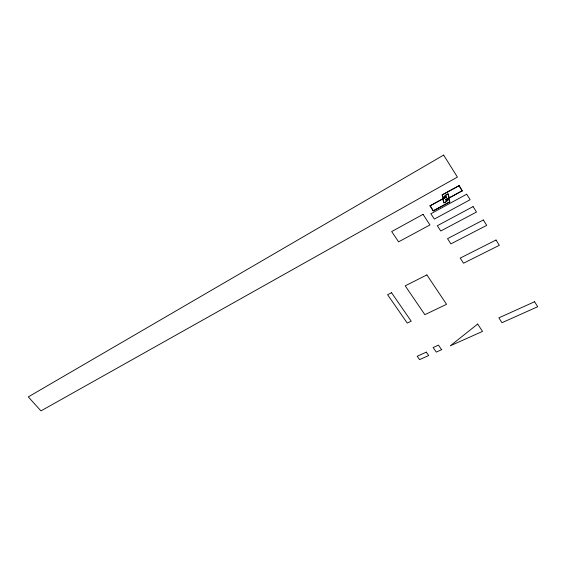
<?xml version="1.0" encoding="UTF-8"?>
<svg xmlns="http://www.w3.org/2000/svg" width="566" height="566" viewBox="0 0 566 566"><rect width="100%" height="100%" fill="white"/><g stroke="black" fill="none" stroke-linecap="round" stroke-linejoin="round"><path stroke-width="0.85" d="M448.046 193.876L445.414 195.482L448.046 193.876L449.206 198.008L462.259 190.77L459.076 185.591L442.202 194.796L443.454 198.871L446.27 197.166L445.874 196.522L444.515 197.612L444.126 196.692L444.515 197.612M462.21 190.975L459.076 185.591M446.496 201.496L443.928 202.883L442.768 198.779L430.033 205.861L433.202 210.877L449.751 201.984L448.513 197.916L445.69 199.621L446.086 200.258L447.444 199.175C449.064 200.845 445.187 199.593 446.85 201.475L444.013 202.833M449.206 198.008L448.06 194.209M449.751 201.984L448.513 197.916M446.772 201.347L446.425 200.505M447.833 200.095L447.444 199.175M446.086 200.258L445.746 199.409M444.402 196.536L445.534 196.275L445.109 195.298L445.463 195.277M446.213 197.371L445.874 196.522M445.534 196.275L445.109 195.298M443.454 198.871L442.202 194.796M444.423 196.876L445.583 196.069M443.914 202.55L442.768 198.779M433.202 210.877L449.807 201.772M442.145 195.001L459.033 185.797M444.572 197.407L445.817 196.735M430.033 205.861L442.711 198.984M443.511 198.659L446.27 197.166M445.69 199.621L448.463 198.121M449.255 197.796L462.259 190.77M446.142 200.046L447.395 199.381M446.376 200.718L447.48 200.116M441.798 349.611L436.273 352.087L433.132 347.524L438.459 345.119L441.6 349.703M430.089 205.656L433.259 210.665M477.676 324.049L450.288 345.819L482.529 331.4L477.676 324.049M443.638 155.098L28.3 396.893L40.964 410.902L457.406 177.094L443.638 155.098M423.05 214.351L391.686 231.565L398.584 241.838L429.955 224.943L423.05 214.351M466.681 194.209L430.882 213.757L434.334 219.084L470.127 199.713L466.681 194.209M473.077 206.59L437.334 225.728L440.751 230.992L476.494 212.038L473.077 206.59M483.336 219.969L447.529 238.675L450.904 243.882L486.71 225.353L483.336 219.969M391.559 292.728L387.604 294.723L407.258 323.073L411.213 321.191L391.559 292.728M426.884 274.906L405.206 285.844L424.868 314.675L446.553 304.324L426.884 274.906M496.014 240.026L460.215 258.089L463.533 263.204L499.325 245.311L496.014 240.026M534.573 301.742L498.858 317.859L501.992 322.698L537.7 306.737L534.573 301.742M426.325 352.137L417.192 356.247L419.548 359.615L428.681 355.533L426.325 352.137"/></g></svg>
